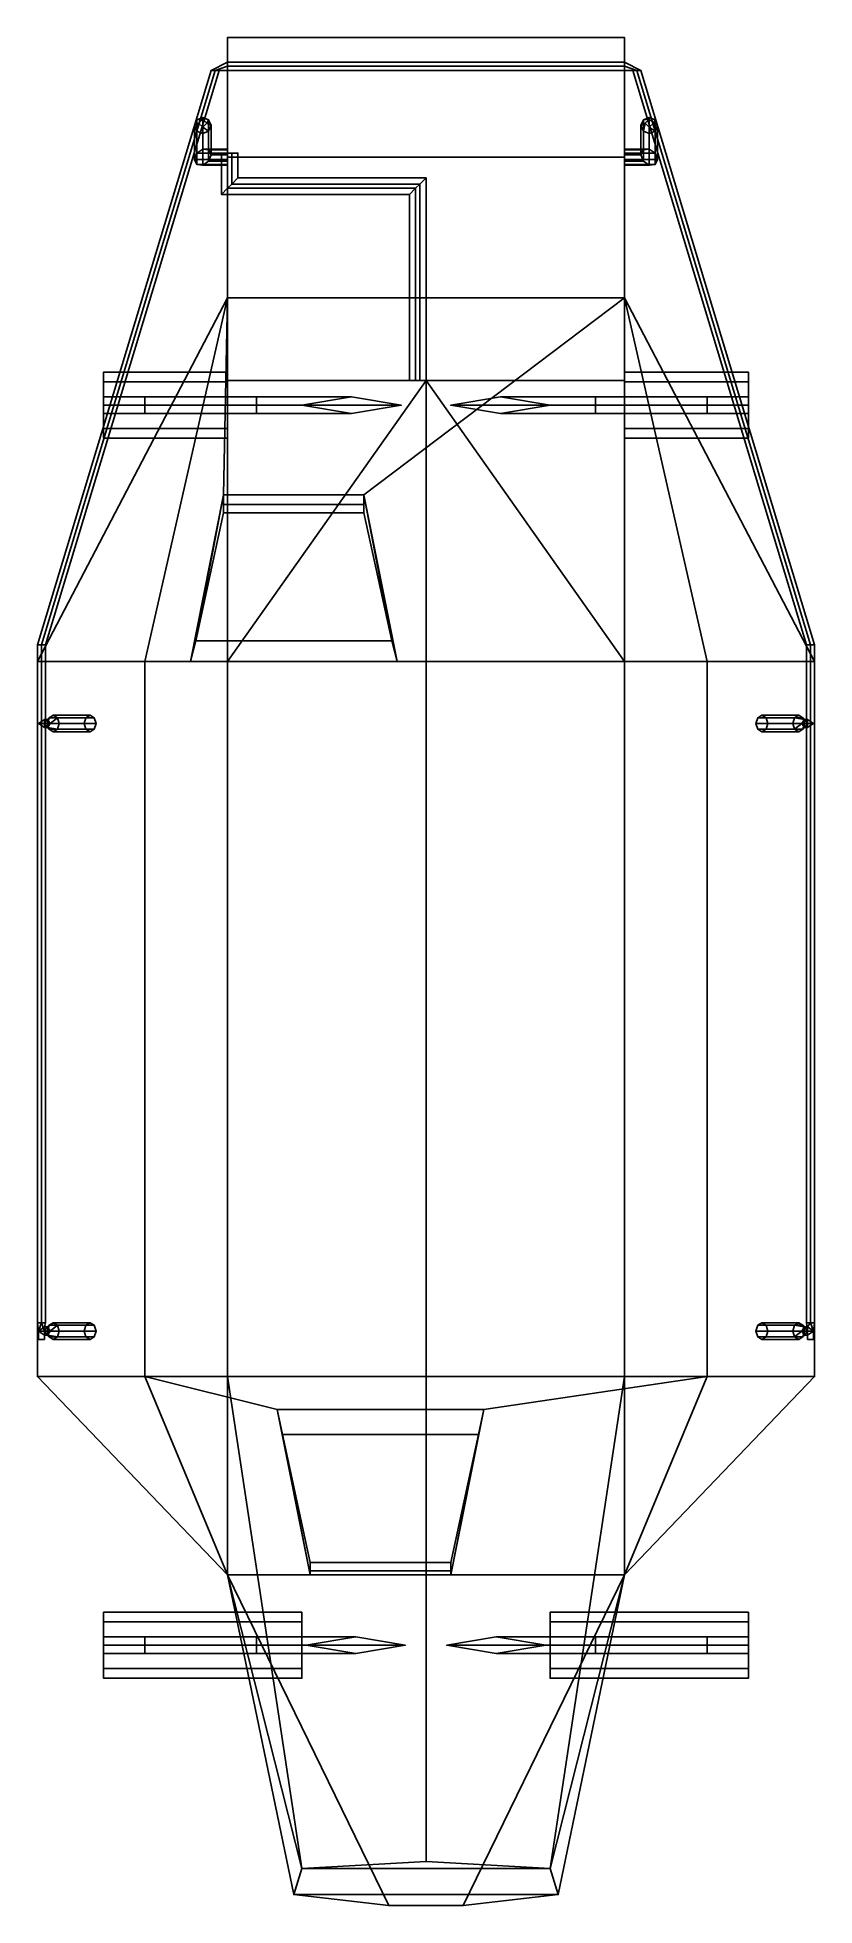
# Model space of a CAD drawing. Extents: x -0.94 to 0.94, y -2.13 to 2.39.
import ezdxf

# ---------------------------------------------------------------- set-up
doc = ezdxf.new("R2010")
doc.units = 0
doc.layers.get('0').update_dxf_attribs({"linetype": 'CONTINUOUS'})

msp = doc.modelspace()

# ---------------------------------------------------------------- linework, layer by layer
for points in [[(0.48, 2.39, 1.2), (0.48, 2.31, 0.87), (-0.48, 2.31, 0.87), (-0.48, 2.39, 1.2)], [(-0.48, 2.39, 1.2), (-0.48, 2.31, 0.87), (-0.48, 2.1, 0.47), (-0.48, 1.76, 1.41)], [(0.48, 1.76, 1.41), (0.48, 2.39, 1.2), (-0.48, 2.39, 1.2), (-0.48, 1.76, 1.41)], [(0.48, 2.1, 0.47), (0.48, 2.31, 0.87), (0.48, 2.39, 1.2), (0.48, 1.76, 1.41)], [(-0.94, 0.92, 1.7), (-0.93, 0.92, 1.71), (-0.51, 2.31, 1.51), (-0.52, 2.31, 1.5)], [(-0.93, 0.92, 1.69), (-0.94, 0.92, 1.7), (-0.52, 2.31, 1.5), (-0.51, 2.31, 1.49)], [(-0.93, 0.92, 1.71), (-0.92, 0.92, 1.7), (-0.5, 2.31, 1.5), (-0.51, 2.31, 1.51)], [(-0.92, 0.92, 1.7), (-0.93, 0.92, 1.69), (-0.51, 2.31, 1.49), (-0.5, 2.31, 1.5)], [(-0.51, 2.31, 1.49), (-0.52, 2.31, 1.5), (-0.48, 2.33, 1.5), (-0.48, 2.32, 1.49)], [(-0.52, 2.31, 1.5), (-0.51, 2.31, 1.51), (-0.48, 2.32, 1.51), (-0.48, 2.33, 1.5)], [(-0.5, 2.31, 1.5), (-0.51, 2.31, 1.49), (-0.48, 2.32, 1.49), (-0.48, 2.31, 1.5)], [(-0.51, 2.31, 1.51), (-0.5, 2.31, 1.5), (-0.48, 2.31, 1.5), (-0.48, 2.32, 1.51)], [(0.48, 2.32, 1.51), (0.48, 2.33, 1.5), (-0.48, 2.33, 1.5), (-0.48, 2.32, 1.51)], [(0.48, 2.33, 1.5), (0.48, 2.32, 1.49), (-0.48, 2.32, 1.49), (-0.48, 2.33, 1.5)], [(0.48, 2.31, 1.5), (0.48, 2.32, 1.51), (-0.48, 2.32, 1.51), (-0.48, 2.31, 1.5)], [(0.48, 2.32, 1.49), (0.48, 2.31, 1.5), (-0.48, 2.31, 1.5), (-0.48, 2.32, 1.49)], [(-0.48, 2.1, 0.47), (-0.48, 2.31, 0.87), (0.48, 2.31, 0.87), (0.48, 2.1, 0.47)], [(0.51, 2.31, 1.51), (0.52, 2.31, 1.5), (0.48, 2.33, 1.5), (0.48, 2.32, 1.51)], [(0.52, 2.31, 1.5), (0.51, 2.31, 1.49), (0.48, 2.32, 1.49), (0.48, 2.33, 1.5)], [(0.5, 2.31, 1.5), (0.51, 2.31, 1.51), (0.48, 2.32, 1.51), (0.48, 2.31, 1.5)], [(0.51, 2.31, 1.49), (0.5, 2.31, 1.5), (0.48, 2.31, 1.5), (0.48, 2.32, 1.49)], [(0.92, 0.92, 1.7), (0.93, 0.92, 1.71), (0.51, 2.31, 1.51), (0.5, 2.31, 1.5)], [(0.93, 0.92, 1.69), (0.92, 0.92, 1.7), (0.5, 2.31, 1.5), (0.51, 2.31, 1.49)], [(0.93, 0.92, 1.71), (0.94, 0.92, 1.7), (0.52, 2.31, 1.5), (0.51, 2.31, 1.51)], [(0.94, 0.92, 1.7), (0.93, 0.92, 1.69), (0.51, 2.31, 1.49), (0.52, 2.31, 1.5)], [(-0.5541, 2.1902, 1.4749), (-0.56, 2.1767, 1.4789), (-0.55, 2.1824, 1.4981), (-0.54, 2.192, 1.4952)], [(-0.5541, 2.1095, 1.2024), (-0.56, 2.0943, 1.2008), (-0.56, 2.1767, 1.4789), (-0.5541, 2.1902, 1.4749)], [(-0.56, 2.1767, 1.4789), (-0.5541, 2.1631, 1.4829), (-0.55, 2.1824, 1.4981)], [(-0.56, 2.0943, 1.2008), (-0.5541, 2.0824, 1.2105), (-0.5541, 2.1631, 1.4829), (-0.56, 2.1767, 1.4789)], [(-0.54, 2.1192, 1.2143), (-0.5541, 2.1095, 1.2024), (-0.5541, 2.1902, 1.4749), (-0.54, 2.1959, 1.4732)], [(-0.54, 2.1959, 1.4732), (-0.5541, 2.1902, 1.4749), (-0.54, 2.192, 1.4952)], [(-0.5541, 2.1631, 1.4829), (-0.54, 2.1575, 1.4846), (-0.54, 2.1728, 1.5009), (-0.55, 2.1824, 1.4981)], [(-0.5259, 2.1176, 1.2295), (-0.54, 2.1192, 1.2143), (-0.54, 2.1959, 1.4732), (-0.5259, 2.1902, 1.4749)], [(-0.5259, 2.1902, 1.4749), (-0.54, 2.1959, 1.4732), (-0.54, 2.192, 1.4952), (-0.53, 2.1824, 1.4981)], [(-0.5259, 2.1631, 1.4829), (-0.52, 2.1767, 1.4789), (-0.53, 2.1824, 1.4981), (-0.54, 2.1728, 1.5009)], [(-0.54, 2.1575, 1.4846), (-0.5259, 2.1631, 1.4829), (-0.54, 2.1728, 1.5009)], [(-0.52, 2.1767, 1.4789), (-0.5259, 2.1902, 1.4749), (-0.53, 2.1824, 1.4981)], [(-0.52, 2.1057, 1.2392), (-0.5259, 2.1176, 1.2295), (-0.5259, 2.1902, 1.4749), (-0.52, 2.1767, 1.4789)], [(-0.5259, 2.0905, 1.2376), (-0.52, 2.1057, 1.2392), (-0.52, 2.1767, 1.4789), (-0.5259, 2.1631, 1.4829)], [(0.5259, 2.1902, 1.4749), (0.52, 2.1767, 1.4789), (0.53, 2.1824, 1.4981), (0.54, 2.192, 1.4952)], [(0.5259, 2.1176, 1.2295), (0.52, 2.1057, 1.2392), (0.52, 2.1767, 1.4789), (0.5259, 2.1902, 1.4749)], [(0.52, 2.1767, 1.4789), (0.5259, 2.1631, 1.4829), (0.53, 2.1824, 1.4981)], [(0.52, 2.1057, 1.2392), (0.5259, 2.0905, 1.2376), (0.5259, 2.1631, 1.4829), (0.52, 2.1767, 1.4789)], [(0.54, 2.1192, 1.2143), (0.5259, 2.1176, 1.2295), (0.5259, 2.1902, 1.4749), (0.54, 2.1959, 1.4732)], [(0.54, 2.1959, 1.4732), (0.5259, 2.1902, 1.4749), (0.54, 2.192, 1.4952)], [(0.5259, 2.1631, 1.4829), (0.54, 2.1575, 1.4846), (0.54, 2.1728, 1.5009), (0.53, 2.1824, 1.4981)], [(0.5541, 2.1095, 1.2024), (0.54, 2.1192, 1.2143), (0.54, 2.1959, 1.4732), (0.5541, 2.1902, 1.4749)], [(0.5541, 2.1902, 1.4749), (0.54, 2.1959, 1.4732), (0.54, 2.192, 1.4952), (0.55, 2.1824, 1.4981)], [(0.5541, 2.1631, 1.4829), (0.56, 2.1767, 1.4789), (0.55, 2.1824, 1.4981), (0.54, 2.1728, 1.5009)], [(0.54, 2.1575, 1.4846), (0.5541, 2.1631, 1.4829), (0.54, 2.1728, 1.5009)], [(0.56, 2.1767, 1.4789), (0.5541, 2.1902, 1.4749), (0.55, 2.1824, 1.4981)], [(0.56, 2.0943, 1.2008), (0.5541, 2.1095, 1.2024), (0.5541, 2.1902, 1.4749), (0.56, 2.1767, 1.4789)], [(0.5541, 2.0824, 1.2105), (0.56, 2.0943, 1.2008), (0.56, 2.1767, 1.4789), (0.5541, 2.1631, 1.4829)], [(-0.5541, 2.0824, 1.2105), (-0.54, 2.0808, 1.2257), (-0.54, 2.1575, 1.4846), (-0.5541, 2.1631, 1.4829)], [(-0.54, 2.0808, 1.2257), (-0.5259, 2.0905, 1.2376), (-0.5259, 2.1631, 1.4829), (-0.54, 2.1575, 1.4846)], [(0.5259, 2.0905, 1.2376), (0.54, 2.0808, 1.2257), (0.54, 2.1575, 1.4846), (0.5259, 2.1631, 1.4829)], [(0.54, 2.0808, 1.2257), (0.5541, 2.0824, 1.2105), (0.5541, 2.1631, 1.4829), (0.54, 2.1575, 1.4846)], [(-0.56, 2.0943, 1.2008), (-0.5541, 2.1095, 1.2024), (-0.48, 2.1095, 1.2024), (-0.48, 2.0943, 1.2008)], [(-0.5541, 2.0824, 1.2105), (-0.56, 2.0943, 1.2008), (-0.48, 2.0943, 1.2008), (-0.48, 2.0824, 1.2105)], [(-0.5541, 2.1095, 1.2024), (-0.54, 2.1192, 1.2143), (-0.48, 2.1192, 1.2143), (-0.48, 2.1095, 1.2024)], [(-0.54, 2.0808, 1.2257), (-0.5541, 2.0824, 1.2105), (-0.48, 2.0824, 1.2105), (-0.48, 2.0808, 1.2257)], [(-0.54, 2.1192, 1.2143), (-0.5259, 2.1176, 1.2295), (-0.48, 2.1176, 1.2295), (-0.48, 2.1192, 1.2143)], [(-0.5259, 2.0905, 1.2376), (-0.54, 2.0808, 1.2257), (-0.48, 2.0808, 1.2257), (-0.48, 2.0905, 1.2376)], [(-0.5259, 2.1176, 1.2295), (-0.52, 2.1057, 1.2392), (-0.48, 2.1057, 1.2392), (-0.48, 2.1176, 1.2295)], [(-0.52, 2.1057, 1.2392), (-0.5259, 2.0905, 1.2376), (-0.48, 2.0905, 1.2376), (-0.48, 2.1057, 1.2392)], [(-0.495, 2.01, 0.45), (-0.48, 2.025, 0.465), (-0.48, 2.11, 0.465), (-0.495, 2.11, 0.45)], [(-0.48, 2.025, 0.435), (-0.495, 2.01, 0.45), (-0.495, 2.11, 0.45), (-0.48, 2.11, 0.435)], [(-0.47, 2.11, 0.435), (-0.48, 2.11, 0.435), (-0.495, 2.11, 0.45), (-0.455, 2.11, 0.45)], [(-0.455, 2.11, 0.45), (-0.495, 2.11, 0.45), (-0.48, 2.11, 0.465), (-0.47, 2.11, 0.465)], [(-0.47, 2.035, 0.435), (-0.48, 2.025, 0.435), (-0.48, 2.11, 0.435), (-0.47, 2.11, 0.435)], [(-0.47, 2.11, 0.465), (-0.48, 2.11, 0.465), (-0.48, 2.025, 0.465), (-0.47, 2.035, 0.465)], [(-0.48, 1.56, 0.47), (-0.48, 2.1, 0.47), (0.48, 2.1, 0.47), (0.48, 1.56, 0.47)], [(-0.48, 1.76, 1.41), (-0.48, 1.76, 1.41), (-0.48, 2.1, 0.47), (-0.48, 0.88, 0.47)], [(-0.47, 2.035, 0.465), (-0.455, 2.05, 0.45), (-0.455, 2.11, 0.45), (-0.47, 2.11, 0.465)], [(-0.455, 2.05, 0.45), (-0.47, 2.035, 0.435), (-0.47, 2.11, 0.435), (-0.455, 2.11, 0.45)], [(0.5259, 2.1176, 1.2295), (0.54, 2.1192, 1.2143), (0.48, 2.1192, 1.2143), (0.48, 2.1176, 1.2295)], [(0.54, 2.1192, 1.2143), (0.5541, 2.1095, 1.2024), (0.48, 2.1095, 1.2024), (0.48, 2.1192, 1.2143)], [(0.52, 2.1057, 1.2392), (0.5259, 2.1176, 1.2295), (0.48, 2.1176, 1.2295), (0.48, 2.1057, 1.2392)], [(0.5541, 2.1095, 1.2024), (0.56, 2.0943, 1.2008), (0.48, 2.0943, 1.2008), (0.48, 2.1095, 1.2024)], [(0.5259, 2.0905, 1.2376), (0.52, 2.1057, 1.2392), (0.48, 2.1057, 1.2392), (0.48, 2.0905, 1.2376)], [(0.48, 0.88, 0.47), (0.48, 2.1, 0.47), (0.48, 1.76, 1.41)], [(0.56, 2.0943, 1.2008), (0.5541, 2.0824, 1.2105), (0.48, 2.0824, 1.2105), (0.48, 2.0943, 1.2008)], [(0.54, 2.0808, 1.2257), (0.5259, 2.0905, 1.2376), (0.48, 2.0905, 1.2376), (0.48, 2.0808, 1.2257)], [(0.5541, 2.0824, 1.2105), (0.54, 2.0808, 1.2257), (0.48, 2.0808, 1.2257), (0.48, 2.0824, 1.2105)], [(-0.48, 2.025, 0.435), (-0.47, 2.035, 0.435), (-0.015, 2.035, 0.435), (-0.025, 2.025, 0.435)], [(-0.455, 2.05, 0.45), (-0.47, 2.035, 0.465), (-0.015, 2.035, 0.465), (0, 2.05, 0.45)], [(-0.47, 2.035, 0.435), (-0.455, 2.05, 0.45), (0, 2.05, 0.45), (-0.015, 2.035, 0.435)], [(-0.015, 1.56, 0.435), (-0.025, 1.56, 0.435), (-0.025, 2.025, 0.435), (-0.015, 2.035, 0.435)], [(-0.015, 1.56, 0.465), (0, 1.56, 0.45), (0, 2.05, 0.45), (-0.015, 2.035, 0.465)], [(0, 1.56, 0.45), (-0.015, 1.56, 0.435), (-0.015, 2.035, 0.435), (0, 2.05, 0.45)], [(-0.48, 2.025, 0.465), (-0.495, 2.01, 0.45), (-0.04, 2.01, 0.45), (-0.025, 2.025, 0.465)], [(-0.495, 2.01, 0.45), (-0.48, 2.025, 0.435), (-0.025, 2.025, 0.435), (-0.04, 2.01, 0.45)], [(-0.04, 1.56, 0.45), (-0.025, 1.56, 0.465), (-0.025, 2.025, 0.465), (-0.04, 2.01, 0.45)], [(-0.025, 1.56, 0.435), (-0.04, 1.56, 0.45), (-0.04, 2.01, 0.45), (-0.025, 2.025, 0.435)], [(-0.68, 0.88, 1.71), (-0.48, 1.76, 1.41), (-0.48, 1.76, 1.41), (-0.94, 0.88, 1.46)], [(-0.48, 1.76, 1.41), (-0.48, 0.88, 0.47), (-0.48, 0.88, 0.47), (-0.94, 0.88, 1.46)], [(-0.57, 0.88, 1.71), (-0.49, 1.283, 1.5726), (-0.48, 1.76, 1.41), (-0.68, 0.88, 1.71)], [(-0.15, 1.283, 1.5726), (0.48, 1.76, 1.41), (-0.48, 1.76, 1.41), (-0.49, 1.283, 1.5726)], [(0.68, 0.88, 1.71), (0.48, 1.76, 1.41), (-0.15, 1.283, 1.5726), (-0.07, 0.88, 1.71)], [(0.48, 1.76, 1.41), (0.48, 1.76, 1.41), (0.68, 0.88, 1.71), (0.94, 0.88, 1.46)], [(0.48, 0.88, 0.47), (0.48, 0.88, 0.47), (0.48, 1.76, 1.41), (0.94, 0.88, 1.46)], [(-0.48, 1.5566, 0.6066), (-0.48, 1.58, 0.55), (-0.78, 1.58, 0.52), (-0.78, 1.5566, 0.5766)], [(-0.48, 1.58, 0.55), (-0.48, 1.5566, 0.4934), (-0.78, 1.5566, 0.4634), (-0.78, 1.58, 0.52)], [(-0.48, 1.5, 0.63), (-0.48, 1.5566, 0.6066), (-0.78, 1.5566, 0.5766), (-0.78, 1.5, 0.6)], [(-0.48, 1.5566, 0.4934), (-0.48, 1.5, 0.47), (-0.78, 1.5, 0.44), (-0.78, 1.5566, 0.4634)], [(-0.48, -0.85, 0.47), (-0.48, 0.88, 0.47), (0, 1.56, 0.39), (0, -0.85, 0.39)], [(-0.48, 1.56, 0.47), (0.48, 1.56, 0.47), (0.48, 1.56, 0.47), (0, 1.56, 0.39)], [(-0.48, 1.56, 0.47), (0.48, 1.56, 0.47), (0.48, 1.56, 0.47), (0, 1.56, 0.39)], [(-0.48, 0.88, 0.47), (-0.48, 1.56, 0.47), (0, 1.56, 0.39)], [(0, 1.56, 0.39), (0.48, 0.88, 0.47), (0.48, -0.85, 0.47), (0, -0.85, 0.39)], [(0, 1.56, 0.39), (0.48, 1.56, 0.47), (0.48, 0.88, 0.47), (0, 1.56, 0.39)], [(0.48, 1.58, 0.55), (0.48, 1.5566, 0.6066), (0.78, 1.5566, 0.5766), (0.78, 1.58, 0.52)], [(0.48, 1.5566, 0.4934), (0.48, 1.58, 0.55), (0.78, 1.58, 0.52), (0.78, 1.5566, 0.4634)], [(0.48, 1.5566, 0.6066), (0.48, 1.5, 0.63), (0.78, 1.5, 0.6), (0.78, 1.5566, 0.5766)], [(0.48, 1.5, 0.47), (0.48, 1.5566, 0.4934), (0.78, 1.5566, 0.4634), (0.78, 1.5, 0.44)], [(-0.68, 1.5, 0.37), (-0.68, 1.52, 0.35), (-0.78, 1.52, 0.35), (-0.78, 1.5, 0.37)], [(-0.68, 1.52, 0.35), (-0.68, 1.5, 0.33), (-0.78, 1.5, 0.33), (-0.78, 1.52, 0.35)], [(-0.68, 1.52, 0.69), (-0.68, 1.5, 0.67), (-0.78, 1.5, 0.67), (-0.78, 1.52, 0.69)], [(-0.68, 1.5, 0.71), (-0.68, 1.52, 0.69), (-0.78, 1.52, 0.69), (-0.78, 1.5, 0.71)], [(-0.48, 1.4434, 0.6066), (-0.48, 1.5, 0.63), (-0.78, 1.5, 0.6), (-0.78, 1.4434, 0.5766)], [(-0.48, 1.5, 0.47), (-0.48, 1.4434, 0.4934), (-0.78, 1.4434, 0.4634), (-0.78, 1.5, 0.44)], [(-0.68, 1.48, 0.35), (-0.68, 1.5, 0.37), (-0.78, 1.5, 0.37), (-0.78, 1.48, 0.35)], [(-0.68, 1.5, 0.33), (-0.68, 1.48, 0.35), (-0.78, 1.48, 0.35), (-0.78, 1.5, 0.33)], [(-0.68, 1.5, 0.67), (-0.68, 1.48, 0.69), (-0.78, 1.48, 0.69), (-0.78, 1.5, 0.67)], [(-0.68, 1.48, 0.69), (-0.68, 1.5, 0.71), (-0.78, 1.5, 0.71), (-0.78, 1.48, 0.69)], [(-0.41, 1.5, 0.44), (-0.41, 1.52, 0.42), (-0.68, 1.52, 0.35), (-0.68, 1.5, 0.37)], [(-0.41, 1.52, 0.42), (-0.41, 1.5, 0.4), (-0.68, 1.5, 0.33), (-0.68, 1.52, 0.35)], [(-0.48, 1.52, 0.6689), (-0.48, 1.5, 0.6489), (-0.68, 1.5, 0.67), (-0.68, 1.52, 0.69)], [(-0.48, 1.5, 0.6889), (-0.48, 1.52, 0.6689), (-0.68, 1.52, 0.69), (-0.68, 1.5, 0.71)], [(-0.41, 1.48, 0.42), (-0.41, 1.5, 0.44), (-0.68, 1.5, 0.37), (-0.68, 1.48, 0.35)], [(-0.41, 1.5, 0.4), (-0.41, 1.48, 0.42), (-0.68, 1.48, 0.35), (-0.68, 1.5, 0.33)], [(-0.48, 1.5, 0.6489), (-0.48, 1.48, 0.6689), (-0.68, 1.48, 0.69), (-0.68, 1.5, 0.67)], [(-0.48, 1.48, 0.6689), (-0.48, 1.5, 0.6889), (-0.68, 1.5, 0.71), (-0.68, 1.48, 0.69)], [(-0.3, 1.5, 0.44), (-0.18, 1.52, 0.42), (-0.41, 1.52, 0.42), (-0.41, 1.5, 0.44)], [(-0.18, 1.52, 0.42), (-0.06, 1.5, 0.4), (-0.41, 1.5, 0.4), (-0.41, 1.52, 0.42)], [(-0.18, 1.48, 0.42), (-0.3, 1.5, 0.44), (-0.41, 1.5, 0.44), (-0.41, 1.48, 0.42)], [(-0.06, 1.5, 0.4), (-0.18, 1.48, 0.42), (-0.41, 1.48, 0.42), (-0.41, 1.5, 0.4)], [(0.06, 1.5, 0.4), (0.18, 1.52, 0.42), (0.41, 1.52, 0.42), (0.41, 1.5, 0.4)], [(0.18, 1.48, 0.42), (0.06, 1.5, 0.4), (0.41, 1.5, 0.4), (0.41, 1.48, 0.42)], [(0.18, 1.52, 0.42), (0.3, 1.5, 0.44), (0.41, 1.5, 0.44), (0.41, 1.52, 0.42)], [(0.3, 1.5, 0.44), (0.18, 1.48, 0.42), (0.41, 1.48, 0.42), (0.41, 1.5, 0.44)], [(0.41, 1.52, 0.42), (0.41, 1.5, 0.44), (0.68, 1.5, 0.37), (0.68, 1.52, 0.35)], [(0.41, 1.5, 0.4), (0.41, 1.52, 0.42), (0.68, 1.52, 0.35), (0.68, 1.5, 0.33)], [(0.41, 1.5, 0.44), (0.41, 1.48, 0.42), (0.68, 1.48, 0.35), (0.68, 1.5, 0.37)], [(0.41, 1.48, 0.42), (0.41, 1.5, 0.4), (0.68, 1.5, 0.33), (0.68, 1.48, 0.35)], [(0.48, 1.5, 0.6489), (0.48, 1.52, 0.6689), (0.68, 1.52, 0.69), (0.68, 1.5, 0.67)], [(0.48, 1.52, 0.6689), (0.48, 1.5, 0.6889), (0.68, 1.5, 0.71), (0.68, 1.52, 0.69)], [(0.48, 1.5, 0.63), (0.48, 1.4434, 0.6066), (0.78, 1.4434, 0.5766), (0.78, 1.5, 0.6)], [(0.48, 1.4434, 0.4934), (0.48, 1.5, 0.47), (0.78, 1.5, 0.44), (0.78, 1.4434, 0.4634)], [(0.48, 1.48, 0.6689), (0.48, 1.5, 0.6489), (0.68, 1.5, 0.67), (0.68, 1.48, 0.69)], [(0.48, 1.5, 0.6889), (0.48, 1.48, 0.6689), (0.68, 1.48, 0.69), (0.68, 1.5, 0.71)], [(0.68, 1.52, 0.35), (0.68, 1.5, 0.37), (0.78, 1.5, 0.37), (0.78, 1.52, 0.35)], [(0.68, 1.5, 0.33), (0.68, 1.52, 0.35), (0.78, 1.52, 0.35), (0.78, 1.5, 0.33)], [(0.68, 1.5, 0.67), (0.68, 1.52, 0.69), (0.78, 1.52, 0.69), (0.78, 1.5, 0.67)], [(0.68, 1.52, 0.69), (0.68, 1.5, 0.71), (0.78, 1.5, 0.71), (0.78, 1.52, 0.69)], [(0.68, 1.5, 0.37), (0.68, 1.48, 0.35), (0.78, 1.48, 0.35), (0.78, 1.5, 0.37)], [(0.68, 1.48, 0.35), (0.68, 1.5, 0.33), (0.78, 1.5, 0.33), (0.78, 1.48, 0.35)], [(0.68, 1.48, 0.69), (0.68, 1.5, 0.67), (0.78, 1.5, 0.67), (0.78, 1.48, 0.69)], [(0.68, 1.5, 0.71), (0.68, 1.48, 0.69), (0.78, 1.48, 0.69), (0.78, 1.5, 0.71)], [(-0.48, 1.42, 0.55), (-0.48, 1.4434, 0.6066), (-0.78, 1.4434, 0.5766), (-0.78, 1.42, 0.52)], [(-0.48, 1.4434, 0.4934), (-0.48, 1.42, 0.55), (-0.78, 1.42, 0.52), (-0.78, 1.4434, 0.4634)], [(0.48, 1.4434, 0.6066), (0.48, 1.42, 0.55), (0.78, 1.42, 0.52), (0.78, 1.4434, 0.5766)], [(0.48, 1.42, 0.55), (0.48, 1.4434, 0.4934), (0.78, 1.4434, 0.4634), (0.78, 1.42, 0.52)], [(-0.57, 0.88, 1.71), (-0.557, 0.93, 1.81), (-0.49, 1.283, 1.5726)], [(-0.557, 0.93, 1.81), (-0.49, 1.24, 1.81), (-0.49, 1.283, 1.5726)], [(-0.15, 1.26, 1.78), (-0.15, 1.283, 1.5726), (-0.49, 1.283, 1.5726), (-0.49, 1.26, 1.78)], [(-0.49, 1.24, 1.81), (-0.49, 1.26, 1.78), (-0.49, 1.283, 1.5726)], [(-0.15, 1.283, 1.5726), (-0.15, 1.283, 1.5726), (-0.15, 1.26, 1.78), (-0.15, 1.24, 1.81)], [(-0.15, 1.283, 1.5726), (-0.15, 1.283, 1.5726), (-0.15, 1.24, 1.81), (-0.083, 0.93, 1.81)], [(-0.15, 1.283, 1.5726), (-0.15, 1.283, 1.5726), (-0.083, 0.93, 1.81), (-0.07, 0.88, 1.71)], [(-0.49, 1.24, 1.81), (-0.557, 0.93, 1.81), (-0.083, 0.93, 1.81), (-0.15, 1.24, 1.81)], [(-0.15, 1.24, 1.81), (-0.15, 1.26, 1.78), (-0.49, 1.26, 1.78), (-0.49, 1.24, 1.81)], [(-0.94, -0.72, 1.7), (-0.93, -0.72, 1.71), (-0.93, 0.92, 1.71), (-0.94, 0.92, 1.7)], [(-0.93, -0.72, 1.69), (-0.94, -0.72, 1.7), (-0.94, 0.92, 1.7), (-0.93, 0.92, 1.69)], [(-0.93, -0.72, 1.71), (-0.92, -0.72, 1.7), (-0.92, 0.92, 1.7), (-0.93, 0.92, 1.71)], [(-0.92, -0.72, 1.7), (-0.93, -0.72, 1.69), (-0.93, 0.92, 1.69), (-0.92, 0.92, 1.7)], [(-0.07, 0.88, 1.71), (-0.083, 0.93, 1.81), (-0.557, 0.93, 1.81), (-0.57, 0.88, 1.71)], [(0.92, -0.72, 1.7), (0.93, -0.72, 1.71), (0.93, 0.92, 1.71), (0.92, 0.92, 1.7)], [(0.93, -0.72, 1.69), (0.92, -0.72, 1.7), (0.92, 0.92, 1.7), (0.93, 0.92, 1.69)], [(0.93, -0.72, 1.71), (0.94, -0.72, 1.7), (0.94, 0.92, 1.7), (0.93, 0.92, 1.71)], [(0.94, -0.72, 1.7), (0.93, -0.72, 1.69), (0.93, 0.92, 1.69), (0.94, 0.92, 1.7)], [(-0.94, 0.88, 1.46), (-0.48, 0.88, 0.47), (-0.48, -0.85, 0.47), (-0.94, -0.85, 1.46)], [(-0.68, -0.85, 1.71), (-0.68, 0.88, 1.71), (-0.94, 0.88, 1.46), (-0.94, -0.85, 1.46)], [(0.68, -0.85, 1.71), (0.68, 0.88, 1.71), (-0.68, 0.88, 1.71), (-0.68, -0.85, 1.71)], [(0.48, -0.85, 0.47), (0.48, 0.88, 0.47), (0.94, 0.88, 1.46), (0.94, -0.85, 1.46)], [(0.94, 0.88, 1.46), (0.68, 0.88, 1.71), (0.68, -0.85, 1.71), (0.94, -0.85, 1.46)], [(-0.9159, 0.74, 1.6859), (-0.9229, 0.73, 1.6788), (-0.9371, 0.73, 1.6929), (-0.9229, 0.74, 1.6929)], [(-0.9229, 0.73, 1.6788), (-0.9159, 0.72, 1.6859), (-0.9229, 0.72, 1.6929), (-0.9371, 0.73, 1.6929)], [(-0.9117, 0.7441, 1.6617), (-0.9159, 0.73, 1.6576), (-0.9229, 0.73, 1.6788), (-0.9159, 0.74, 1.6859)], [(-0.9088, 0.73, 1.6929), (-0.9159, 0.74, 1.6859), (-0.9229, 0.74, 1.6929), (-0.9229, 0.73, 1.7071)], [(-0.9117, 0.7159, 1.6617), (-0.9017, 0.71, 1.6717), (-0.9159, 0.72, 1.6859), (-0.9229, 0.73, 1.6788)], [(-0.9159, 0.73, 1.6576), (-0.9117, 0.7159, 1.6617), (-0.9229, 0.73, 1.6788)], [(-0.9159, 0.72, 1.6859), (-0.9088, 0.73, 1.6929), (-0.9229, 0.73, 1.7071), (-0.9229, 0.72, 1.6929)], [(-0.9017, 0.75, 1.6717), (-0.9117, 0.7441, 1.6617), (-0.9159, 0.74, 1.6859)], [(-0.8917, 0.7441, 1.6817), (-0.9017, 0.75, 1.6717), (-0.9159, 0.74, 1.6859), (-0.9088, 0.73, 1.6929)], [(-0.8227, 0.7441, 1.5727), (-0.827, 0.73, 1.5687), (-0.9159, 0.73, 1.6576), (-0.9117, 0.7441, 1.6617)], [(-0.827, 0.73, 1.5687), (-0.8227, 0.7159, 1.5727), (-0.9117, 0.7159, 1.6617), (-0.9159, 0.73, 1.6576)], [(-0.8917, 0.7159, 1.6817), (-0.8876, 0.73, 1.6859), (-0.9088, 0.73, 1.6929), (-0.9159, 0.72, 1.6859)], [(-0.8125, 0.75, 1.5825), (-0.8227, 0.7441, 1.5727), (-0.9117, 0.7441, 1.6617), (-0.9017, 0.75, 1.6717)], [(-0.8876, 0.73, 1.6859), (-0.8917, 0.7441, 1.6817), (-0.9088, 0.73, 1.6929)], [(-0.8024, 0.7441, 1.5924), (-0.8125, 0.75, 1.5825), (-0.9017, 0.75, 1.6717), (-0.8917, 0.7441, 1.6817)], [(-0.7981, 0.73, 1.5964), (-0.8024, 0.7441, 1.5924), (-0.8917, 0.7441, 1.6817), (-0.8876, 0.73, 1.6859)], [(-0.8024, 0.7159, 1.5924), (-0.7981, 0.73, 1.5964), (-0.8876, 0.73, 1.6859), (-0.8917, 0.7159, 1.6817)], [(0.8024, 0.7441, 1.5924), (0.7981, 0.73, 1.5964), (0.8876, 0.73, 1.6859), (0.8917, 0.7441, 1.6817)], [(0.7981, 0.73, 1.5964), (0.8024, 0.7159, 1.5924), (0.8917, 0.7159, 1.6817), (0.8876, 0.73, 1.6859)], [(0.8125, 0.75, 1.5825), (0.8024, 0.7441, 1.5924), (0.8917, 0.7441, 1.6817), (0.9017, 0.75, 1.6717)], [(0.8227, 0.7441, 1.5727), (0.8125, 0.75, 1.5825), (0.9017, 0.75, 1.6717), (0.9117, 0.7441, 1.6617)], [(0.827, 0.73, 1.5687), (0.8227, 0.7441, 1.5727), (0.9117, 0.7441, 1.6617), (0.9159, 0.73, 1.6576)], [(0.8227, 0.7159, 1.5727), (0.827, 0.73, 1.5687), (0.9159, 0.73, 1.6576), (0.9117, 0.7159, 1.6617)], [(0.8917, 0.7441, 1.6817), (0.8876, 0.73, 1.6859), (0.9088, 0.73, 1.6929), (0.9159, 0.74, 1.6859)], [(0.8876, 0.73, 1.6859), (0.8917, 0.7159, 1.6817), (0.9088, 0.73, 1.6929)], [(0.9017, 0.75, 1.6717), (0.8917, 0.7441, 1.6817), (0.9159, 0.74, 1.6859)], [(0.8917, 0.7159, 1.6817), (0.9017, 0.71, 1.6717), (0.9159, 0.72, 1.6859), (0.9088, 0.73, 1.6929)], [(0.9117, 0.7441, 1.6617), (0.9017, 0.75, 1.6717), (0.9159, 0.74, 1.6859), (0.9229, 0.73, 1.6788)], [(0.9159, 0.74, 1.6859), (0.9088, 0.73, 1.6929), (0.9229, 0.73, 1.7071), (0.9229, 0.74, 1.6929)], [(0.9088, 0.73, 1.6929), (0.9159, 0.72, 1.6859), (0.9229, 0.72, 1.6929), (0.9229, 0.73, 1.7071)], [(0.9159, 0.73, 1.6576), (0.9117, 0.7441, 1.6617), (0.9229, 0.73, 1.6788)], [(0.9117, 0.7159, 1.6617), (0.9159, 0.73, 1.6576), (0.9229, 0.73, 1.6788), (0.9159, 0.72, 1.6859)], [(0.9229, 0.73, 1.6788), (0.9159, 0.74, 1.6859), (0.9229, 0.74, 1.6929), (0.9371, 0.73, 1.6929)], [(0.9159, 0.72, 1.6859), (0.9229, 0.73, 1.6788), (0.9371, 0.73, 1.6929), (0.9229, 0.72, 1.6929)], [(-0.9017, 0.71, 1.6717), (-0.8917, 0.7159, 1.6817), (-0.9159, 0.72, 1.6859)], [(-0.8227, 0.7159, 1.5727), (-0.8125, 0.71, 1.5825), (-0.9017, 0.71, 1.6717), (-0.9117, 0.7159, 1.6617)], [(-0.8125, 0.71, 1.5825), (-0.8024, 0.7159, 1.5924), (-0.8917, 0.7159, 1.6817), (-0.9017, 0.71, 1.6717)], [(0.8024, 0.7159, 1.5924), (0.8125, 0.71, 1.5825), (0.9017, 0.71, 1.6717), (0.8917, 0.7159, 1.6817)], [(0.8125, 0.71, 1.5825), (0.8227, 0.7159, 1.5727), (0.9117, 0.7159, 1.6617), (0.9017, 0.71, 1.6717)], [(0.9017, 0.71, 1.6717), (0.9117, 0.7159, 1.6617), (0.9159, 0.72, 1.6859)], [(-0.93, -0.72, 1.71), (-0.94, -0.72, 1.7), (-0.9371, -0.74, 1.7071), (-0.9229, -0.74, 1.7071)], [(-0.94, -0.72, 1.7), (-0.93, -0.72, 1.69), (-0.9371, -0.74, 1.6929), (-0.9371, -0.74, 1.7071)], [(-0.93, -0.72, 1.69), (-0.92, -0.72, 1.7), (-0.9229, -0.73, 1.6929), (-0.9371, -0.74, 1.6929)], [(-0.92, -0.72, 1.7), (-0.93, -0.72, 1.71), (-0.9229, -0.74, 1.7071), (-0.9229, -0.73, 1.6929)], [(-0.8917, -0.7259, 1.6817), (-0.9017, -0.72, 1.6717), (-0.9159, -0.73, 1.6859), (-0.9088, -0.74, 1.6929)], [(-0.9017, -0.72, 1.6717), (-0.9117, -0.7259, 1.6617), (-0.9159, -0.73, 1.6859)], [(-0.8125, -0.72, 1.5825), (-0.8227, -0.7259, 1.5727), (-0.9117, -0.7259, 1.6617), (-0.9017, -0.72, 1.6717)], [(-0.8024, -0.7259, 1.5924), (-0.8125, -0.72, 1.5825), (-0.9017, -0.72, 1.6717), (-0.8917, -0.7259, 1.6817)], [(0.8125, -0.72, 1.5825), (0.8024, -0.7259, 1.5924), (0.8917, -0.7259, 1.6817), (0.9017, -0.72, 1.6717)], [(0.8227, -0.7259, 1.5727), (0.8125, -0.72, 1.5825), (0.9017, -0.72, 1.6717), (0.9117, -0.7259, 1.6617)], [(0.9017, -0.72, 1.6717), (0.8917, -0.7259, 1.6817), (0.9159, -0.73, 1.6859)], [(0.9117, -0.7259, 1.6617), (0.9017, -0.72, 1.6717), (0.9159, -0.73, 1.6859), (0.9229, -0.74, 1.6788)], [(0.93, -0.72, 1.71), (0.92, -0.72, 1.7), (0.9229, -0.74, 1.7071), (0.9371, -0.74, 1.7071)], [(0.92, -0.72, 1.7), (0.93, -0.72, 1.69), (0.9229, -0.73, 1.6929), (0.9229, -0.74, 1.7071)], [(0.93, -0.72, 1.69), (0.94, -0.72, 1.7), (0.9371, -0.74, 1.6929), (0.9229, -0.73, 1.6929)], [(0.94, -0.72, 1.7), (0.93, -0.72, 1.71), (0.9371, -0.74, 1.7071), (0.9371, -0.74, 1.6929)], [(-0.9159, -0.73, 1.6859), (-0.9229, -0.74, 1.6788), (-0.9371, -0.74, 1.6929), (-0.9229, -0.73, 1.6929)], [(-0.9229, -0.74, 1.6788), (-0.9159, -0.75, 1.6859), (-0.9229, -0.75, 1.6929), (-0.9371, -0.74, 1.6929)], [(-0.9371, -0.76, 1.6929), (-0.9371, -0.76, 1.7071), (-0.9371, -0.74, 1.7071), (-0.9371, -0.74, 1.6929)], [(-0.9371, -0.76, 1.7071), (-0.9229, -0.76, 1.7071), (-0.9229, -0.74, 1.7071), (-0.9371, -0.74, 1.7071)], [(-0.9229, -0.76, 1.6929), (-0.9371, -0.76, 1.6929), (-0.9371, -0.74, 1.6929), (-0.9229, -0.75, 1.6929)], [(-0.9371, -0.76, 1.6929), (-0.9229, -0.76, 1.6929), (-0.9229, -0.76, 1.7071), (-0.9371, -0.76, 1.7071)], [(-0.9117, -0.7259, 1.6617), (-0.9159, -0.74, 1.6576), (-0.9229, -0.74, 1.6788), (-0.9159, -0.73, 1.6859)], [(-0.9088, -0.74, 1.6929), (-0.9159, -0.73, 1.6859), (-0.9229, -0.73, 1.6929), (-0.9229, -0.74, 1.7071)], [(-0.9159, -0.74, 1.6576), (-0.9117, -0.7541, 1.6617), (-0.9229, -0.74, 1.6788)], [(-0.9117, -0.7541, 1.6617), (-0.9017, -0.76, 1.6717), (-0.9159, -0.75, 1.6859), (-0.9229, -0.74, 1.6788)], [(-0.9159, -0.75, 1.6859), (-0.9088, -0.74, 1.6929), (-0.9229, -0.74, 1.7071), (-0.9229, -0.75, 1.6929)], [(-0.9229, -0.76, 1.7071), (-0.9229, -0.76, 1.6929), (-0.9229, -0.75, 1.6929), (-0.9229, -0.74, 1.7071)], [(-0.8227, -0.7259, 1.5727), (-0.827, -0.74, 1.5687), (-0.9159, -0.74, 1.6576), (-0.9117, -0.7259, 1.6617)], [(-0.827, -0.74, 1.5687), (-0.8227, -0.7541, 1.5727), (-0.9117, -0.7541, 1.6617), (-0.9159, -0.74, 1.6576)], [(-0.8917, -0.7541, 1.6817), (-0.8876, -0.74, 1.6859), (-0.9088, -0.74, 1.6929), (-0.9159, -0.75, 1.6859)], [(-0.9017, -0.76, 1.6717), (-0.8917, -0.7541, 1.6817), (-0.9159, -0.75, 1.6859)], [(-0.8227, -0.7541, 1.5727), (-0.8125, -0.76, 1.5825), (-0.9017, -0.76, 1.6717), (-0.9117, -0.7541, 1.6617)], [(-0.8876, -0.74, 1.6859), (-0.8917, -0.7259, 1.6817), (-0.9088, -0.74, 1.6929)], [(-0.8125, -0.76, 1.5825), (-0.8024, -0.7541, 1.5924), (-0.8917, -0.7541, 1.6817), (-0.9017, -0.76, 1.6717)], [(-0.7981, -0.74, 1.5964), (-0.8024, -0.7259, 1.5924), (-0.8917, -0.7259, 1.6817), (-0.8876, -0.74, 1.6859)], [(-0.8024, -0.7541, 1.5924), (-0.7981, -0.74, 1.5964), (-0.8876, -0.74, 1.6859), (-0.8917, -0.7541, 1.6817)], [(0.8024, -0.7259, 1.5924), (0.7981, -0.74, 1.5964), (0.8876, -0.74, 1.6859), (0.8917, -0.7259, 1.6817)], [(0.7981, -0.74, 1.5964), (0.8024, -0.7541, 1.5924), (0.8917, -0.7541, 1.6817), (0.8876, -0.74, 1.6859)], [(0.8024, -0.7541, 1.5924), (0.8125, -0.76, 1.5825), (0.9017, -0.76, 1.6717), (0.8917, -0.7541, 1.6817)], [(0.8125, -0.76, 1.5825), (0.8227, -0.7541, 1.5727), (0.9117, -0.7541, 1.6617), (0.9017, -0.76, 1.6717)], [(0.827, -0.74, 1.5687), (0.8227, -0.7259, 1.5727), (0.9117, -0.7259, 1.6617), (0.9159, -0.74, 1.6576)], [(0.8227, -0.7541, 1.5727), (0.827, -0.74, 1.5687), (0.9159, -0.74, 1.6576), (0.9117, -0.7541, 1.6617)], [(0.8917, -0.7259, 1.6817), (0.8876, -0.74, 1.6859), (0.9088, -0.74, 1.6929), (0.9159, -0.73, 1.6859)], [(0.8876, -0.74, 1.6859), (0.8917, -0.7541, 1.6817), (0.9088, -0.74, 1.6929)], [(0.8917, -0.7541, 1.6817), (0.9017, -0.76, 1.6717), (0.9159, -0.75, 1.6859), (0.9088, -0.74, 1.6929)], [(0.9017, -0.76, 1.6717), (0.9117, -0.7541, 1.6617), (0.9159, -0.75, 1.6859)], [(0.9159, -0.73, 1.6859), (0.9088, -0.74, 1.6929), (0.9229, -0.74, 1.7071), (0.9229, -0.73, 1.6929)], [(0.9088, -0.74, 1.6929), (0.9159, -0.75, 1.6859), (0.9229, -0.75, 1.6929), (0.9229, -0.74, 1.7071)], [(0.9159, -0.74, 1.6576), (0.9117, -0.7259, 1.6617), (0.9229, -0.74, 1.6788)], [(0.9117, -0.7541, 1.6617), (0.9159, -0.74, 1.6576), (0.9229, -0.74, 1.6788), (0.9159, -0.75, 1.6859)], [(0.9229, -0.74, 1.6788), (0.9159, -0.73, 1.6859), (0.9229, -0.73, 1.6929), (0.9371, -0.74, 1.6929)], [(0.9159, -0.75, 1.6859), (0.9229, -0.74, 1.6788), (0.9371, -0.74, 1.6929), (0.9229, -0.75, 1.6929)], [(0.9371, -0.76, 1.6929), (0.9229, -0.76, 1.6929), (0.9229, -0.74, 1.6929), (0.9371, -0.74, 1.6929)], [(0.9229, -0.76, 1.6929), (0.9229, -0.76, 1.7071), (0.9229, -0.75, 1.7071), (0.9229, -0.74, 1.6929)], [(0.9229, -0.76, 1.7071), (0.9371, -0.76, 1.7071), (0.9371, -0.74, 1.7071), (0.9229, -0.75, 1.7071)], [(0.9229, -0.76, 1.6929), (0.9371, -0.76, 1.6929), (0.9371, -0.76, 1.7071), (0.9229, -0.76, 1.7071)], [(0.9371, -0.76, 1.7071), (0.9371, -0.76, 1.6929), (0.9371, -0.74, 1.6929), (0.9371, -0.74, 1.7071)], [(-0.48, -1.33, 1.42), (-0.68, -0.85, 1.71), (-0.94, -0.85, 1.46)], [(-0.94, -0.85, 1.46), (-0.48, -0.85, 0.47), (-0.48, -1.33, 1.42)], [(0.14, -0.93, 1.6617), (0.68, -0.85, 1.71), (-0.68, -0.85, 1.71), (-0.36, -0.93, 1.6617)], [(-0.28, -1.33, 1.42), (-0.36, -0.93, 1.6617), (-0.68, -0.85, 1.71), (-0.48, -1.33, 1.42)], [(-0.48, -1.33, 1.42), (-0.48, -0.85, 0.47), (-0.3, -2.04, 0.47), (-0.48, -1.33, 1.42)], [(-0.3, -2.04, 0.47), (-0.48, -0.85, 0.47), (0, -0.85, 0.39), (0, -2.0236, 0.39)], [(0, -0.85, 0.39), (0.48, -0.85, 0.47), (0.3, -2.04, 0.47), (0, -2.0236, 0.39)], [(0.48, -1.33, 1.42), (0.68, -0.85, 1.71), (0.14, -0.93, 1.6617), (0.06, -1.33, 1.42)], [(0.48, -1.33, 1.42), (0.3, -2.04, 0.47), (0.48, -0.85, 0.47), (0.48, -1.33, 1.42)], [(0.94, -0.85, 1.46), (0.94, -0.85, 1.46), (0.68, -0.85, 1.71), (0.48, -1.33, 1.42)], [(0.48, -1.33, 1.42), (0.48, -0.85, 0.47), (0.94, -0.85, 1.46), (0.48, -1.33, 1.42)], [(-0.36, -0.93, 1.6617), (-0.347, -0.99, 1.72), (0.127, -0.99, 1.72), (0.14, -0.93, 1.6617)], [(-0.28, -1.33, 1.42), (-0.28, -1.33, 1.42), (-0.347, -0.99, 1.72), (-0.36, -0.93, 1.6617)], [(0.06, -1.33, 1.42), (0.14, -0.93, 1.6617), (0.14, -0.93, 1.6617), (0.127, -0.99, 1.72)], [(0.06, -1.3, 1.72), (0.127, -0.99, 1.72), (-0.347, -0.99, 1.72), (-0.28, -1.3, 1.72)], [(-0.28, -1.33, 1.42), (-0.28, -1.33, 1.42), (-0.28, -1.3, 1.72), (-0.347, -0.99, 1.72)], [(0.06, -1.33, 1.42), (0.127, -0.99, 1.72), (0.127, -0.99, 1.72), (0.06, -1.3, 1.72)], [(-0.28, -1.3, 1.72), (-0.28, -1.32, 1.69), (0.06, -1.32, 1.69), (0.06, -1.3, 1.72)], [(-0.28, -1.33, 1.42), (-0.28, -1.33, 1.42), (-0.28, -1.32, 1.69), (-0.28, -1.3, 1.72)], [(0.06, -1.3, 1.72), (0.06, -1.32, 1.69), (0.06, -1.33, 1.42)], [(-0.48, -1.33, 1.42), (-0.09, -2.13, 0.91), (0.09, -2.13, 0.91), (0.48, -1.33, 1.42)], [(-0.48, -1.33, 1.42), (-0.32, -2.1034, 0.78), (-0.09, -2.13, 0.91), (-0.48, -1.33, 1.42)], [(-0.48, -1.33, 1.42), (-0.3, -2.04, 0.47), (-0.32, -2.1034, 0.78), (-0.48, -1.33, 1.42)], [(-0.28, -1.32, 1.69), (-0.28, -1.33, 1.42), (0.06, -1.33, 1.42), (0.06, -1.32, 1.69)], [(0.48, -1.33, 1.42), (0.09, -2.13, 0.91), (0.32, -2.1034, 0.78), (0.48, -1.33, 1.42)], [(0.48, -1.33, 1.42), (0.32, -2.1034, 0.78), (0.3, -2.04, 0.47), (0.48, -1.33, 1.42)], [(-0.3, -1.4434, 0.6066), (-0.3, -1.42, 0.55), (-0.78, -1.42, 0.52), (-0.78, -1.4434, 0.5766)], [(-0.3, -1.42, 0.55), (-0.3, -1.4434, 0.4934), (-0.78, -1.4434, 0.4634), (-0.78, -1.42, 0.52)], [(-0.3, -1.5, 0.63), (-0.3, -1.4434, 0.6066), (-0.78, -1.4434, 0.5766), (-0.78, -1.5, 0.6)], [(-0.3, -1.4434, 0.4934), (-0.3, -1.5, 0.47), (-0.78, -1.5, 0.44), (-0.78, -1.4434, 0.4634)], [(0.3, -1.42, 0.55), (0.3, -1.4434, 0.6066), (0.78, -1.4434, 0.5766), (0.78, -1.42, 0.52)], [(0.3, -1.4434, 0.4934), (0.3, -1.42, 0.55), (0.78, -1.42, 0.52), (0.78, -1.4434, 0.4634)], [(0.3, -1.4434, 0.6066), (0.3, -1.5, 0.63), (0.78, -1.5, 0.6), (0.78, -1.4434, 0.5766)], [(0.3, -1.5, 0.47), (0.3, -1.4434, 0.4934), (0.78, -1.4434, 0.4634), (0.78, -1.5, 0.44)], [(-0.68, -1.5, 0.37), (-0.68, -1.48, 0.35), (-0.78, -1.48, 0.35), (-0.78, -1.5, 0.37)], [(-0.68, -1.48, 0.35), (-0.68, -1.5, 0.33), (-0.78, -1.5, 0.33), (-0.78, -1.48, 0.35)], [(-0.68, -1.48, 0.69), (-0.68, -1.5, 0.67), (-0.78, -1.5, 0.67), (-0.78, -1.48, 0.69)], [(-0.68, -1.5, 0.71), (-0.68, -1.48, 0.69), (-0.78, -1.48, 0.69), (-0.78, -1.5, 0.71)], [(-0.41, -1.5, 0.44), (-0.41, -1.48, 0.42), (-0.68, -1.48, 0.35), (-0.68, -1.5, 0.37)], [(-0.41, -1.48, 0.42), (-0.41, -1.5, 0.4), (-0.68, -1.5, 0.33), (-0.68, -1.48, 0.35)], [(-0.3, -1.48, 0.65), (-0.3, -1.5, 0.63), (-0.68, -1.5, 0.67), (-0.68, -1.48, 0.69)], [(-0.3, -1.5, 0.67), (-0.3, -1.48, 0.65), (-0.68, -1.48, 0.69), (-0.68, -1.5, 0.71)], [(-0.29, -1.5, 0.44), (-0.17, -1.48, 0.42), (-0.41, -1.48, 0.42), (-0.41, -1.5, 0.44)], [(-0.17, -1.48, 0.42), (-0.05, -1.5, 0.4), (-0.41, -1.5, 0.4), (-0.41, -1.48, 0.42)], [(0.05, -1.5, 0.4), (0.17, -1.48, 0.42), (0.41, -1.48, 0.42), (0.41, -1.5, 0.4)], [(0.17, -1.48, 0.42), (0.29, -1.5, 0.44), (0.41, -1.5, 0.44), (0.41, -1.48, 0.42)], [(0.3, -1.5, 0.63), (0.3, -1.48, 0.65), (0.68, -1.48, 0.69), (0.68, -1.5, 0.67)], [(0.3, -1.48, 0.65), (0.3, -1.5, 0.67), (0.68, -1.5, 0.71), (0.68, -1.48, 0.69)], [(0.41, -1.48, 0.42), (0.41, -1.5, 0.44), (0.68, -1.5, 0.37), (0.68, -1.48, 0.35)], [(0.41, -1.5, 0.4), (0.41, -1.48, 0.42), (0.68, -1.48, 0.35), (0.68, -1.5, 0.33)], [(0.68, -1.48, 0.35), (0.68, -1.5, 0.37), (0.78, -1.5, 0.37), (0.78, -1.48, 0.35)], [(0.68, -1.5, 0.33), (0.68, -1.48, 0.35), (0.78, -1.48, 0.35), (0.78, -1.5, 0.33)], [(0.68, -1.5, 0.67), (0.68, -1.48, 0.69), (0.78, -1.48, 0.69), (0.78, -1.5, 0.67)], [(0.68, -1.48, 0.69), (0.68, -1.5, 0.71), (0.78, -1.5, 0.71), (0.78, -1.48, 0.69)], [(-0.3, -1.5566, 0.6066), (-0.3, -1.5, 0.63), (-0.78, -1.5, 0.6), (-0.78, -1.5566, 0.5766)], [(-0.3, -1.5, 0.47), (-0.3, -1.5566, 0.4934), (-0.78, -1.5566, 0.4634), (-0.78, -1.5, 0.44)], [(-0.68, -1.52, 0.35), (-0.68, -1.5, 0.37), (-0.78, -1.5, 0.37), (-0.78, -1.52, 0.35)], [(-0.68, -1.5, 0.33), (-0.68, -1.52, 0.35), (-0.78, -1.52, 0.35), (-0.78, -1.5, 0.33)], [(-0.68, -1.5, 0.67), (-0.68, -1.52, 0.69), (-0.78, -1.52, 0.69), (-0.78, -1.5, 0.67)], [(-0.68, -1.52, 0.69), (-0.68, -1.5, 0.71), (-0.78, -1.5, 0.71), (-0.78, -1.52, 0.69)], [(-0.41, -1.52, 0.42), (-0.41, -1.5, 0.44), (-0.68, -1.5, 0.37), (-0.68, -1.52, 0.35)], [(-0.41, -1.5, 0.4), (-0.41, -1.52, 0.42), (-0.68, -1.52, 0.35), (-0.68, -1.5, 0.33)], [(-0.3, -1.5, 0.63), (-0.3, -1.52, 0.65), (-0.68, -1.52, 0.69), (-0.68, -1.5, 0.67)], [(-0.3, -1.52, 0.65), (-0.3, -1.5, 0.67), (-0.68, -1.5, 0.71), (-0.68, -1.52, 0.69)], [(-0.17, -1.52, 0.42), (-0.29, -1.5, 0.44), (-0.41, -1.5, 0.44), (-0.41, -1.52, 0.42)], [(-0.05, -1.5, 0.4), (-0.17, -1.52, 0.42), (-0.41, -1.52, 0.42), (-0.41, -1.5, 0.4)], [(0.17, -1.52, 0.42), (0.05, -1.5, 0.4), (0.41, -1.5, 0.4), (0.41, -1.52, 0.42)], [(0.29, -1.5, 0.44), (0.17, -1.52, 0.42), (0.41, -1.52, 0.42), (0.41, -1.5, 0.44)], [(0.3, -1.5, 0.63), (0.3, -1.5566, 0.6066), (0.78, -1.5566, 0.5766), (0.78, -1.5, 0.6)], [(0.3, -1.5566, 0.4934), (0.3, -1.5, 0.47), (0.78, -1.5, 0.44), (0.78, -1.5566, 0.4634)], [(0.3, -1.52, 0.65), (0.3, -1.5, 0.63), (0.68, -1.5, 0.67), (0.68, -1.52, 0.69)], [(0.3, -1.5, 0.67), (0.3, -1.52, 0.65), (0.68, -1.52, 0.69), (0.68, -1.5, 0.71)], [(0.41, -1.5, 0.44), (0.41, -1.52, 0.42), (0.68, -1.52, 0.35), (0.68, -1.5, 0.37)], [(0.41, -1.52, 0.42), (0.41, -1.5, 0.4), (0.68, -1.5, 0.33), (0.68, -1.52, 0.35)], [(0.68, -1.5, 0.37), (0.68, -1.52, 0.35), (0.78, -1.52, 0.35), (0.78, -1.5, 0.37)], [(0.68, -1.52, 0.35), (0.68, -1.5, 0.33), (0.78, -1.5, 0.33), (0.78, -1.52, 0.35)], [(0.68, -1.52, 0.69), (0.68, -1.5, 0.67), (0.78, -1.5, 0.67), (0.78, -1.52, 0.69)], [(0.68, -1.5, 0.71), (0.68, -1.52, 0.69), (0.78, -1.52, 0.69), (0.78, -1.5, 0.71)], [(-0.3, -1.58, 0.55), (-0.3, -1.5566, 0.6066), (-0.78, -1.5566, 0.5766), (-0.78, -1.58, 0.52)], [(-0.3, -1.5566, 0.4934), (-0.3, -1.58, 0.55), (-0.78, -1.58, 0.52), (-0.78, -1.5566, 0.4634)], [(0.3, -1.5566, 0.6066), (0.3, -1.58, 0.55), (0.78, -1.58, 0.52), (0.78, -1.5566, 0.5766)], [(0.3, -1.58, 0.55), (0.3, -1.5566, 0.4934), (0.78, -1.5566, 0.4634), (0.78, -1.58, 0.52)], [(0, -2.0236, 0.39), (0.3, -2.04, 0.47), (-0.3, -2.04, 0.47)], [(-0.32, -2.1034, 0.78), (-0.3, -2.04, 0.47), (0.3, -2.04, 0.47), (0.32, -2.1034, 0.78)], [(-0.09, -2.13, 0.91), (-0.32, -2.1034, 0.78), (0.32, -2.1034, 0.78), (0.09, -2.13, 0.91)]]:
    msp.add_3dface(points)

doc.saveas('drawing.dxf')
